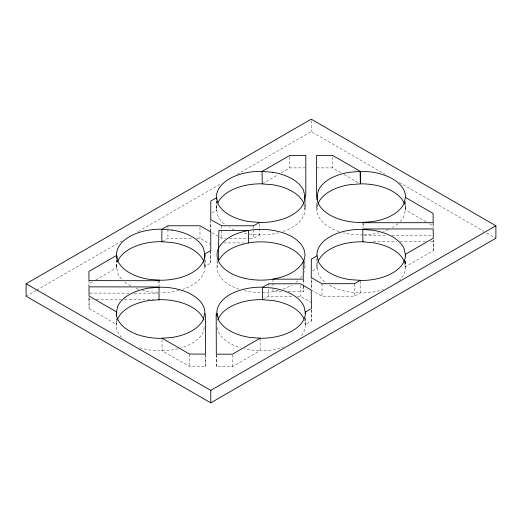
<?xml version="1.0" encoding="UTF-8"?>
<svg xmlns="http://www.w3.org/2000/svg" width="522" height="522" viewBox="0 0 522 522"><rect width="100%" height="100%" fill="white"/><g stroke="black" fill="none" stroke-linecap="round" stroke-linejoin="round"><path stroke-width="0.39" stroke-dasharray="2.61 1.96" d="M210.777 232.003L210.784 221.556M311.295 279.583L311.229 288.392L311.223 277.521M204.239 327.49L203.345 331.842A44.292 25.571 0 0 1 181.264 347.828M121.639 337.434A44.292 25.571 0 0 1 116.269 325.226L117.776 318.603M339.059 231.546A44.292 25.571 0 0 1 316.913 209.4L317.781 205.59M300.457 278.037L302.323 275.525M295.876 282.311L299.054 279.923M26.1 296.228L35.979 290.526M36.684 290.121L122.083 240.818M138.31 231.442L220.884 183.77M237.118 174.4L311.223 131.616L385.236 174.348M92.394 281.86L88.923 283.864L88.936 286.167M95.859 279.864L116.869 267.734M162.257 241.529L167.947 238.241L192.775 238.241M212.082 212.767L216.878 210.001M262.279 183.77L277.808 174.811M281.332 172.775L289.801 167.888L305.82 167.888M210.803 250.514L210.803 262.984L204.768 266.468L204.768 262.573M249.62 238.254L253.627 238.254L259.741 234.724M262.592 299.726L268.517 296.307L293.24 296.248M312.626 270.84L317.095 268.256L317.095 258.905M216.284 354.588L216.323 366.62L232.381 366.692L260.106 350.68L261.091 350.732A44.253 25.545 0 0 0 283.224 347.319M311.406 310.153L311.406 321.063L305.24 324.625L305.383 325.206A44.253 25.545 0 0 1 299.993 337.395M311.223 289.997L322.022 296.228L354.549 296.157L360.356 292.803L361.191 292.953A44.292 25.571 0 0 0 383.337 289.527M433.26 239.8L433.26 250.71L405.359 266.82L405.359 261.365M282.97 289.208L292.072 285.175M278.363 290.323L272.373 291.739A43.939 25.369 0 0 1 242.671 290.291M362.94 234.841L361.204 234.972A44.292 25.571 0 0 1 343.489 232.838M363.749 234.783L372.669 234.104A44.292 25.571 0 0 0 378.926 232.838M297.227 296.235L300.418 296.228L311.223 302.466M316.619 167.888L332.638 167.888L341.101 172.775M364.369 235.2L386.215 235.194M391.878 235.187L432.333 235.181M196.774 238.241L199.978 238.241L210.777 244.479M220.232 237.464L221.582 238.241L225.589 238.241M229.595 238.241L248.824 238.254M373.276 241.432L396.753 241.425M399.996 241.425L425.906 241.418M430.761 241.412L433.188 241.412L433.26 250.71M223.703 242.926L243.709 242.926M281.75 291.635L272.986 291.635L272.986 287.733M288.131 291.635L303.275 291.641L303.275 284.627M89.784 293.083L129.378 293.149M134.226 293.162L157.657 293.201M89.008 297.762L89.008 299.321L92.237 299.321M96.276 299.334L121.313 299.374M124.543 299.38L153.618 299.426M162.035 339.77L162.035 350.686L189.493 366.509L205.524 366.574L205.524 354.105M249.288 234.091L260.752 234.965A44.292 25.571 0 0 0 278.467 232.832M157.912 292.496L149.285 291.837A44.207 25.519 0 0 1 142.284 290.382M399.33 182.485L483.92 231.324M486.739 232.949L495.9 238.241M343.92 174.407L359.443 183.366M426.024 221.804L405.385 209.89L405.385 201.316M429.547 223.84L433.077 225.876L433.084 227.429M212.128 232.786L219.553 237.073M89.008 299.321L89.053 308.522L116.465 324.358L116.465 318.903M217.328 327.49L218.372 331.777A44.253 25.545 0 0 0 240.407 347.756M404.322 262.279L405.483 267.381A44.292 25.571 0 0 1 399.552 280.164M303.7 203.508L305.044 209.394A44.292 25.571 0 0 1 282.898 231.54M316.9 258.808L316.9 267.381L318.407 273.998A44.292 25.571 0 0 0 325.728 282.702M216.454 200.82L216.454 209.394L217.968 216.01A44.292 25.571 0 0 0 225.935 225.197M203.763 262.051L204.931 267.186A44.207 25.519 0 0 1 182.83 289.292M116.523 259.395L116.523 267.186L118.031 273.796A44.207 25.519 0 0 0 122.442 279.949M303.882 318.59L305.24 324.625L305.24 319.17M311.295 309.742L311.406 321.063M205.485 355.358L205.524 366.574M303.262 279.792L303.269 285.325M303.269 286.115L303.275 291.641M210.79 251.715L210.803 262.984M433.143 222.705L433.143 227.383M433.188 239.852L433.188 241.412M433.077 223.54L433.077 225.876M405.724 261.15L405.724 266.605M405.561 201.42L405.561 209.994M405.483 261.144L405.483 267.381M363.56 223.507L363.56 227.403M362.94 222.372L362.94 227.827M360.356 281.11L360.356 292.803L349.727 292.079A44.292 25.571 0 0 1 328.423 284.588M354.549 283.681L354.549 296.157M332.638 156.978L332.638 167.888M322.022 283.759L322.022 296.228M317.141 204.5L317.141 208.402L316.626 208.102L316.626 202.647M316.913 203.162L316.913 209.4M311.223 120.706L311.223 131.616M305.827 200.056L305.827 208.102L304.874 208.65L304.874 203.195M305.383 317.409L305.383 325.206M305.044 203.156L305.044 209.394M304.939 260.224L304.939 267.238M303.275 279.172L303.275 283.844M300.418 285.319L300.418 296.228M289.801 156.978L289.801 167.888M272.986 279.159L272.986 282.278M272.986 283.061L272.986 286.956M268.517 283.831L268.517 286.173M268.517 289.292L268.517 296.307M260.106 338.21L260.106 350.68L249.64 349.857A44.253 25.545 0 0 1 244.159 348.781M259.493 223.958L259.493 234.867M253.627 225.785L253.627 228.897M253.627 229.68L253.627 238.254M232.381 354.999L232.381 366.692M221.582 225.772L221.582 229.667M221.582 230.45L221.582 238.241M217.061 260.224L217.061 267.238M216.63 200.794L216.63 210.144M216.323 354.927L216.323 366.62M210.777 219.534L210.777 231.226M205.12 260.028L205.12 266.266M204.931 259.395L204.931 267.186M199.978 227.331L199.978 238.241M189.493 354.033L189.493 366.509M167.947 225.772L167.947 228.89M167.947 229.667L167.947 238.241M159.478 280.144L159.478 286.382M158.466 280.732L158.466 285.403M116.674 260.054L116.674 267.845M116.269 318.988L116.269 325.226M89.053 297.605L89.053 308.522M88.975 280.614L88.975 286.069M179.17 290.382A44.207 25.519 0 0 1 160.724 292.712M138.624 289.292A44.207 25.519 0 0 1 134.891 287.896M130.741 285.939A44.207 25.519 0 0 1 124.712 281.991M116.523 267.186A44.207 25.519 0 0 1 117.196 262.749M178.276 348.663A44.292 25.571 0 0 1 172.025 349.923L160.561 350.797A44.292 25.571 0 0 1 139.126 347.606M304.032 262.096A43.939 25.369 0 0 1 304.032 272.373M239.03 289.208A43.939 25.369 0 0 1 217.968 262.096M246.919 233.686A44.292 25.571 0 0 1 243.8 233.014M234.143 229.837A44.292 25.571 0 0 1 229.432 227.475M216.454 209.394A44.292 25.571 0 0 1 217.374 204.213M400.126 221.609A44.292 25.571 0 0 0 403.989 216.017L405.503 209.4A44.292 25.571 0 0 0 404.824 204.957M397.894 223.729A44.292 25.571 0 0 1 392.524 227.481M388.525 229.53A44.292 25.571 0 0 1 383.35 231.546M316.9 267.381A44.292 25.571 0 0 1 317.813 262.201"/><path stroke-width="0.78" d="M204.539 313.565L203.345 319.373A44.292 25.571 0 0 1 172.025 337.453L160.561 338.328A44.292 25.571 0 0 1 116.269 312.756L117.776 306.133A44.292 25.571 0 0 1 149.096 288.053L160.561 287.178A44.292 25.571 0 0 1 204.852 312.756L204.539 313.565L205.381 314.048L205.524 354.105L189.493 354.033L162.035 338.21M318.1 204.187L318.42 202.784A44.292 25.571 0 0 1 349.74 184.697L361.204 183.829A44.292 25.571 0 0 1 404.583 204.219M248.518 242.926L248.518 230.456L218.894 230.45L218.555 248.198A43.939 25.369 0 0 0 272.373 279.27L272.986 279.159C284.64 276.921 297.403 272.301 303.445 261.333A43.939 25.369 0 0 0 249.627 230.261C237.725 232.427 224.786 237.053 218.555 248.198L218.555 260.667C224.786 249.523 237.725 244.896 249.627 242.73A43.939 25.369 0 0 1 303.445 260.667M26.1 283.759L311.223 119.146L495.9 225.772L495.9 238.241L210.777 402.853L26.1 296.228L26.1 283.759L210.777 390.384L495.9 225.772M162.257 241.529L161.866 241.751L161.866 229.282L167.947 225.772L199.978 225.772L210.777 232.003L210.803 250.514L204.768 253.999L204.768 257.894M262.279 183.77L262.031 171.444L289.801 155.419L305.82 155.419L305.827 195.633L304.874 196.181L304.874 199.3M159.478 280.144L158.466 280.732L88.975 280.614L88.923 271.394L116.674 255.375L116.674 258.494M259.493 222.398L253.627 225.785L221.582 225.772L210.777 219.534L210.784 201.048L216.63 197.675L216.63 199.234M317.095 255.787L311.347 259.108L311.223 277.521L322.022 283.759L354.549 283.681L360.356 280.334L361.191 280.484A44.292 25.571 0 0 0 405.483 254.906L403.976 248.289A44.292 25.571 0 0 0 372.656 230.209L361.191 229.334A44.292 25.571 0 0 0 316.9 254.906L318.407 261.529A44.292 25.571 0 0 0 349.727 279.609L360.356 280.334M363.56 241.432L361.191 241.81A44.292 25.571 0 0 0 318.407 260.759M260.106 338.21L232.381 354.216L216.323 354.151L216.18 314.048L216.982 313.591L216.878 312.691A44.253 25.545 0 0 1 261.163 287.165L272.615 288.04A44.253 25.545 0 0 1 303.882 306.12L305.383 312.737A44.253 25.545 0 0 1 261.091 338.263L249.64 337.388A44.253 25.545 0 0 1 218.372 319.307L216.982 313.591L216.982 315.927M272.986 279.159L303.275 279.172L303.256 261.796M303.882 318.59A44.253 25.545 0 0 0 272.615 300.509L261.163 299.635A44.253 25.545 0 0 0 217.798 319.993M405.385 197.42L433.077 213.407L433.143 222.705L363.56 222.724L362.94 222.372M158.466 299.432L159.04 299.765L159.04 287.296L158.466 286.963L89.008 286.846L89.053 296.046L116.465 311.882L116.465 315.001M404.322 262.279L403.976 260.759A44.292 25.571 0 0 0 372.656 242.678L362.842 241.849L362.842 229.38L363.56 228.962L433.188 228.943L433.26 238.241L405.359 254.351L405.359 255.91M203.763 262.051L203.423 260.582A44.207 25.519 0 0 0 172.169 242.534L160.724 241.666A44.207 25.519 0 0 0 117.437 262.018M360.147 171.301L360.356 183.894L360.356 171.425L332.638 155.419L316.619 155.419L316.626 195.633L317.141 195.926L317.141 199.828M305.24 313.709L305.24 312.156L311.406 308.593L311.223 289.997L300.418 283.759L268.517 283.831L262.592 287.257L262.592 299.726M210.777 390.384L210.777 402.853M117.776 318.603A44.292 25.571 0 0 1 149.096 300.522L160.561 299.654A44.292 25.571 0 0 1 203.932 320.045M217.968 202.771A44.292 25.571 0 0 1 260.752 183.816L272.216 184.69A44.292 25.571 0 0 1 303.536 202.771M318.42 190.308L316.913 196.931A44.292 25.571 0 0 0 361.204 222.502L372.669 221.628A44.292 25.571 0 0 0 403.989 203.547L405.503 196.931A44.292 25.571 0 0 0 361.204 171.36L349.74 172.227A44.292 25.571 0 0 0 318.42 190.308M272.216 172.221L260.752 171.347A44.292 25.571 0 0 0 216.454 196.918L217.968 203.541A44.292 25.571 0 0 0 249.288 221.622L260.752 222.496A44.292 25.571 0 0 0 305.044 196.918L303.536 190.302A44.292 25.571 0 0 0 272.216 172.221M172.169 230.065L160.724 229.197A44.207 25.519 0 0 0 116.523 254.716L118.031 261.32A44.207 25.519 0 0 0 149.285 279.368L160.724 280.236A44.207 25.519 0 0 0 204.931 254.716L203.423 248.113A44.207 25.519 0 0 0 172.169 230.065"/></g></svg>
